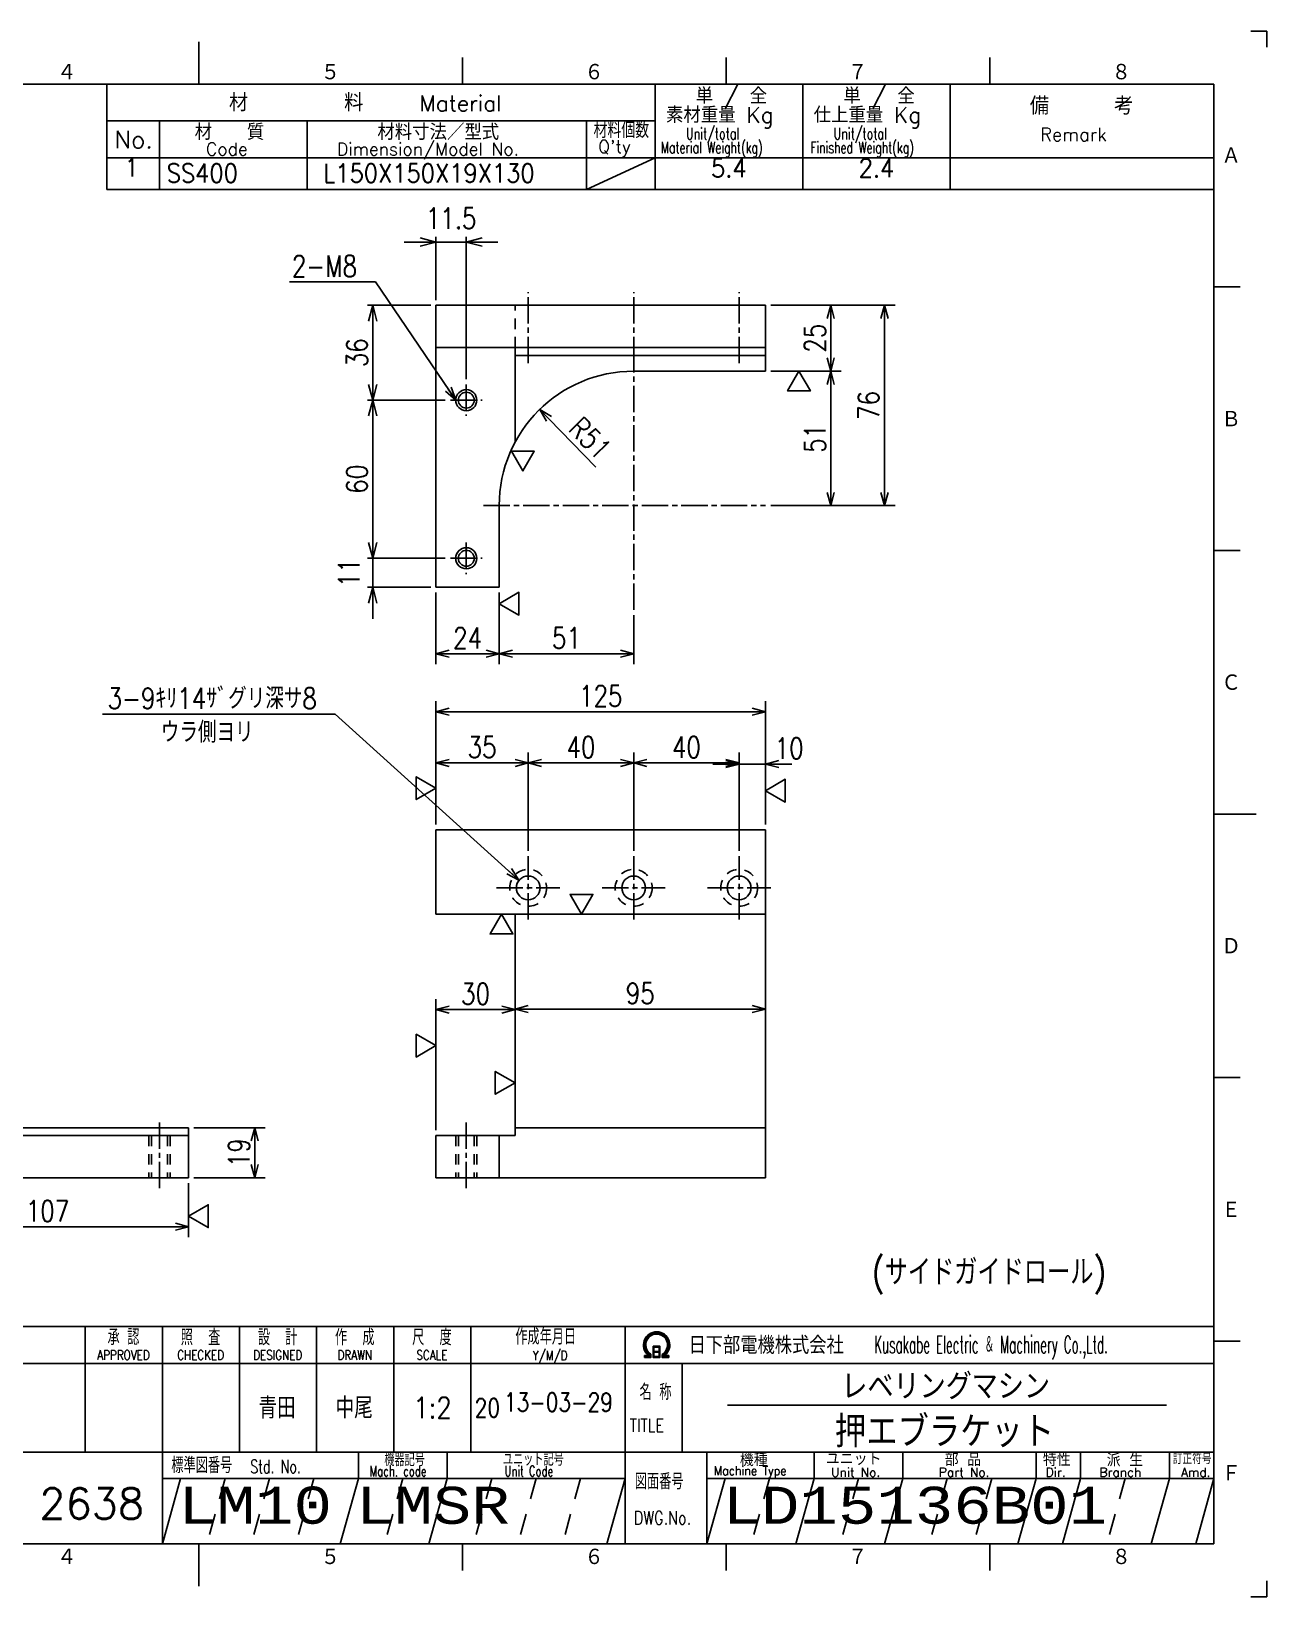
# Model space of a CAD drawing. Extents: x 0 to 840, y 0 to 594.
# Drawn here: x 371 to 840, y 0 to 594 of the extents above; entities that cross this region are included whole.
import ezdxf
from ezdxf.enums import TextEntityAlignment as Align

# ---------------------------------------------------------------- set-up
doc = ezdxf.new("R2010")
doc.units = 0
doc.header["$LTSCALE"] = 2
for name, pattern in [('GEN3A', [3.5, 2, -1.5]), ('GEN7A', [7.5, 5, -0.75, 1, -0.75]), ('HIDDEN2', [3.5, 2, -1.5])]:
    doc.linetypes.add(name, pattern=pattern)
doc.layers.get('0').update_dxf_attribs({"linetype": 'CONTINUOUS'})
doc.layers.get('DEFPOINTS').update_dxf_attribs({"linetype": 'CONTINUOUS'})
for name, color, linetype in [('2', 5, 'CONTINUOUS'), ('4', 3, 'CONTINUOUS'), ('5', 3, 'CONTINUOUS'), ('6', 52, 'CONTINUOUS'), ('7A', 4, 'GEN7A'), ('8', 1, 'CONTINUOUS'), ('9', 3, 'HIDDEN2'), ('RAHM2', 1, 'CONTINUOUS'), ('RAHM3', 52, 'CONTINUOUS')]:
    doc.layers.add(name, color=color, linetype=linetype)
doc.layers.add('AM_5', color=92, linetype='CONTINUOUS', lineweight=25)
doc.styles.add('DIMENSION', font='monotxt.shx', dxfattribs={"bigfont": 'bigfont.shx'})
doc.styles.get("Standard").update_dxf_attribs({"font": 'romans.shx', "width": 0.8, "bigfont": 'extfont.shx'})
doc.dimstyles.new('GEN-ISO', dxfattribs={"dimscale": 2, "dimtxt": 4, "dimasz": 2.5, "dimexe": 2, "dimexo": 1, "dimgap": 1, "dimtad": 3, "dimdec": 3, "dimrnd": 0.001, "dimdsep": 46, "dimtxsty": 'Standard', "dimblk": 'OPEN30', "dimcen": 0, "dimclrt": 52, "dimadec": 0, "dimazin": 0, "dimtp": 0.1, "dimtm": 0.1, "dimtfac": 0.6, "dimtdec": 3, "dimtmove": 2, "dimatfit": 3, "dimldrblk": 'OPEN30', "dimfxl": 1, "dimarcsym": 0})
doc.dimstyles.new('GEN-ISO$0', dxfattribs={"dimscale": 2, "dimtxt": 4, "dimasz": 3, "dimexe": 1, "dimexo": 1, "dimgap": 1, "dimtad": 3, "dimrnd": 0.01, "dimdsep": 46, "dimtxsty": 'Standard', "dimblk": 'OPEN30', "dimcen": 0, "dimclrd": 256, "dimclre": 256, "dimclrt": 7, "dimazin": 2, "dimtp": 0.1, "dimtm": 0.1, "dimtfac": 0.6, "dimtdec": 3, "dimtmove": 2, "dimatfit": 3, "dimldrblk": 'OPEN30', "dimfxl": 1, "dimarcsym": 0})
doc.dimstyles.new('GEN-ISO$4', dxfattribs={"dimscale": 2, "dimtxt": 4, "dimasz": 2.5, "dimexe": 2, "dimexo": 1, "dimgap": 1, "dimtad": 1, "dimdec": 3, "dimrnd": 0.001, "dimdsep": 46, "dimtxsty": 'Standard', "dimblk": 'OPEN30', "dimcen": 0, "dimclrt": 52, "dimadec": 0, "dimazin": 0, "dimtp": 0.1, "dimtm": 0.1, "dimtfac": 0.6, "dimtdec": 3, "dimtmove": 0, "dimatfit": 3, "dimldrblk": 'OPEN30', "dimfxl": 1, "dimarcsym": 0})

# ---------------------------------------------------------------- blocks, each defined once
blk = doc.blocks.new('1A3ﾌﾞﾋﾝ')
at = {"layer": 'RAHM2', "color": 5, "linetype": 'Continuous'}
for p, q in [((417, 297), (420, 297)), ((420, 297), (420, 294)), ((217.5, 295), (217.5, 287)), ((267.5, 292), (267.5, 287)), ((317.5, 292), (317.5, 287)), ((367.5, 292), (367.5, 287)), ((410, 287), (25, 287)), ((410, 10), (410, 287)), ((410, 248.5), (415, 248.5)), ((410, 198.5), (415, 198.5)), ((410, 148.5), (418, 148.5)), ((410, 98.5), (415, 98.5)), ((410, 48.5), (415, 48.5)), ((25, 10), (410, 10)), ((217.5, 2), (217.5, 10)), ((267.5, 5), (267.5, 10)), ((317.5, 5), (317.5, 10)), ((367.5, 5), (367.5, 10)), ((420, 3), (420, 0)), ((420, 0), (417, 0))]:
    blk.add_line(p, q, dxfattribs=at)
at = {"layer": 'RAHM2', "color": 7, "linetype": 'Continuous'}
for p, q in [((200, 267), (200, 287)), ((304, 287), (304, 267)), ((332, 267), (332, 287)), ((360, 287), (360, 267)), ((200, 280), (304, 280)), ((210, 267), (210, 280)), ((238, 280), (238, 267)), ((291, 280), (291, 267)), ((200, 273), (410, 273)), ((200, 267), (410, 267)), ((195.93, 51.26), (195.93, 27.42)), ((210.55, 51.26), (210.55, 10)), ((225.18, 51.26), (225.18, 27.42)), ((239.8, 51.26), (239.8, 27.42)), ((254.43, 51.26), (254.43, 27.42)), ((269.05, 51.26), (269.05, 27.42)), ((298.3, 51.26), (298.3, 10)), ((152.05, 44.26), (410, 44.26)), ((269.05, 44.26), (269.05, 27.42)), ((298.3, 44.26), (298.3, 44.26)), ((309.17, 44.26), (309.17, 27.42)), ((152.05, 27.42), (410, 27.42)), ((247.73, 27.42), (247.73, 22.42)), ((264.59, 27.42), (264.59, 22.42)), ((313.83, 27.42), (313.83, 10)), ((334.15, 27.42), (334.15, 22.42)), ((351, 27.42), (351, 22.42)), ((376.29, 27.42), (376.29, 22.42)), ((384.72, 27.42), (384.72, 22.42)), ((401.57, 22.42), (401.57, 27.42)), ((210.55, 22.42), (298.3, 22.42)), ((313.83, 22.42), (410, 22.42))]:
    blk.add_line(p, q, dxfattribs=at)
at = {"layer": 'RAHM2', "color": 3, "linetype": 'Continuous'}
for p, q in [((317.73, 36.35), (401.03, 36.35)), ((214.02, 22.42), (210.55, 10)), ((247.73, 22.42), (244.26, 10)), ((264.59, 22.42), (261.12, 10)), ((298.3, 22.42), (294.83, 10)), ((334.15, 22.42), (330.68, 10)), ((351, 22.42), (347.54, 10)), ((376.29, 22.42), (372.82, 10)), ((384.72, 22.42), (381.25, 10)), ((410, 22.42), (406.54, 10))]:
    blk.add_line(p, q, dxfattribs=at)
at = {"layer": 'RAHM2', "color": 3, "linetype": 'GEN3A'}
for p, q in [((222.44, 22.42), (218.98, 10)), ((230.87, 22.42), (227.41, 10)), ((239.3, 22.42), (235.84, 10)), ((256.16, 22.42), (252.69, 10)), ((273.01, 22.42), (269.55, 10)), ((281.44, 22.42), (277.98, 10)), ((289.87, 22.42), (286.41, 10)), ((325.72, 22.42), (322.25, 10)), ((342.57, 22.42), (339.11, 10)), ((359.43, 22.42), (355.97, 10)), ((367.86, 22.42), (364.39, 10)), ((393.14, 22.42), (389.68, 10))]:
    blk.add_line(p, q, dxfattribs=at)
at = {"layer": 'RAHM2', "color": 5, "linetype": 'Continuous'}
blk.add_lwpolyline([(410, 51.26), (152.05, 51.26), (152.05, 10)], dxfattribs=at)
at = {"layer": 'RAHM2', "color": 7, "linetype": 'Continuous'}
for points in [[(302.02, 45.4), (303.22, 45.4), (303.22, 46.01)], [(302.02, 45.58), (302.97, 45.58), (302.97, 45.91)], [(302.72, 45.82), (302.72, 45.75), (302.02, 45.75), (302.02, 45.4)], [(303.62, 47.51), (303.62, 45.4), (304.92, 45.4), (304.92, 47.51), (303.62, 47.51)], [(303.77, 47.36), (303.77, 46.53), (304.77, 46.53), (304.77, 47.36), (303.77, 47.36)], [(304.77, 46.38), (304.77, 45.55), (303.77, 45.55), (303.77, 46.38), (304.77, 46.38)], [(305.32, 45.98), (305.32, 45.4), (306.58, 45.4), (306.58, 45.75), (305.85, 45.75), (305.85, 45.8)], [(305.57, 45.87), (305.57, 45.58), (306.58, 45.58)]]:
    blk.add_lwpolyline(points, dxfattribs=at)
at = {"layer": 'RAHM2', "color": 3, "linetype": 'Continuous'}
for points in [[(317.29, 22.42), (313.83, 10)], [(401.57, 22.42), (401.57, 22.42), (398.11, 10)]]:
    blk.add_lwpolyline(points, dxfattribs=at)
at = {"layer": 'RAHM2', "color": 7, "linetype": 'Continuous'}
for radius, start, end in [(2.5, 308.2706, 230.8952), (2.28, 303.9949, 234.4013), (2.06, 299.8294, 238.4756)]:
    blk.add_arc((304.3, 47.76), radius, start, end, dxfattribs=at)
at = {"layer": 'RAHM2', "color": 5, "linetype": 'Continuous'}
for s, p in [('４', (190.6, 287.58)), ('５', (240.6, 287.58)), ('６', (290.6, 287.58)), ('７', (340.6, 287.58)), ('８', (390.6, 287.58)), ('Ａ', (411.44, 271.74)), ('Ｂ', (411.44, 221.74)), ('Ｃ', (411.44, 171.74)), ('Ｄ', (411.44, 121.74)), ('Ｅ', (411.44, 71.74)), ('Ｆ', (411.44, 21.74)), ('４', (190.6, 5.87)), ('５', (240.6, 5.87)), ('６', (290.6, 5.87)), ('７', (340.6, 5.87)), ('８', (390.6, 5.87))]:
    blk.add_text(s, height=3.31, dxfattribs=at).set_placement(p)
at = {"layer": 'RAHM2', "color": 7, "linetype": 'Continuous'}
for s, height, p in [('材\u3000\u3000\u3000\u3000\u3000料', 3.311, (223.18, 281.82)), ('単 / 全', 3, (311.71, 283.26)), ('単 / 全', 3, (339.71, 283.26)), ('Material', 3, (259.34, 281.82)), ('素材重量 Kg', 3, (306.08, 279.63)), ('仕上重量 Kg', 3, (334.08, 279.63)), ('備     考', 3.311, (375.08, 281.21)), ('材\u3000\u3000質', 3, (216.68, 276.39)), ('材料寸法／型式', 3, (251.33, 276.39)), ('No.', 3.311, (201.5, 274.82)), ('Dimension/Model No.', 2.4, (243.65, 273.45)), ("Q'ty", 2.4, (293.19, 273.93)), ('Remark', 2.5, (377.03, 276.16)), ('Code', 2.4, (218.82, 273.45)), ('機種', 2.4, (320.08, 24.76)), ('ユニット', 2.4, (336.39, 24.96)), ('部 品', 2.4, (358.93, 24.79)), ('特性', 2.4, (377.55, 24.78)), ('派 生', 2.4, (389.65, 24.72)), ('Unit No.', 1.7, (337.39, 22.76)), ('Part No.', 1.7, (357.81, 22.76)), ('Dir.', 1.7, (378.09, 22.76)), ('Branch', 1.7, (388.28, 22.76)), ('Amd.', 1.7, (403.74, 22.76))]:
    blk.add_text(s, height=height, dxfattribs=at).set_placement(p)
for s, height, width, p in [('材料個数', 3, 0.8, (292.32, 276.75)), ('Material Weight(kg)', 2.2, 0.68, (305.1, 273.86)), ('Unit/total', 2.2, 0.7, (309.86, 276.49)), ('Finished Weight(kg)', 2.2, 0.68, (333.46, 273.86)), ('Unit/total', 2.2, 0.7, (337.86, 276.49)), ('作成年月日', 3, 0.7, (277.49, 47.82)), ('Kusakabe Electric ＆ Machinery Co.,Ltd.', 3.3108, 0.5, (345.56, 46.19)), ('Y/M/D', 1.8, 0.8, (280.79, 44.87)), ('名 称', 3, 0.7, (301.06, 37.33)), ('20', 3.5, 0.8, (269.81, 34.08)), ('TITLE', 2.5, 0.8, (299.18, 31.25)), ('標準図番号', 3, 0.7, (212.26, 23.44)), ('機器記号', 2.5, 0.7, (252.65, 24.77)), ('ユニット記号', 2.5, 0.7, (275.14, 24.85)), ('訂正符号', 2, 0.8, (402.2, 25.16)), ('Std. No.', 2.5, 0.7, (227.23, 23.44)), ('Mach. code', 2, 0.7, (249.86, 22.83)), ('Unit Code', 2, 0.7, (275.45, 22.83)), ('Machine Type', 1.7, 0.9, (315.15, 23.05)), ('図面番号', 3, 0.7, (300.15, 20.37))]:
    blk.add_text(s, height=height, dxfattribs=dict(at, width=width)).set_placement(p)
for s, height, width, p in [('承 認', 3, 0.7, (203.18, 49.35)), ('照  査', 3, 0.7, (217.8, 49.35)), ('設  計', 3, 0.7, (232.43, 49.35)), ('作  成', 3, 0.7, (247.05, 49.35)), ('尺  度', 3, 0.7, (261.67, 49.35)), ('APPROVED', 1.8, 0.8, (203.18, 45.85)), ('CHECKED', 1.8, 0.8, (217.8, 45.85)), ('DESIGNED', 1.8, 0.8, (232.43, 45.85)), ('DRAWN', 1.8, 0.8, (247.05, 45.85)), ('SCALE', 1.8, 0.8, (261.67, 45.85)), ('DWG.No.', 2.5, 0.8, (305.41, 14.96))]:
    blk.add_text(s, height=height, dxfattribs=dict(at, width=width)).set_placement(p, align=Align.MIDDLE)
at = {"layer": 'RAHM2', "color": 7, "linetype": 'Continuous', "width": 0.844147}
blk.add_text('日下部電機株式会社', height=3.311, dxfattribs=at).set_placement((310.35, 46.06), (339.79, 46.06), align=Align.FIT)
at = {"layer": 'RAHM2', "color": 5, "linetype": 'Continuous', "width": 0.7}
for tag, p in [('HEADER3', (35, 274.01)), ('HEADER4', (54.75, 274)), ('HEADER15', (74.49, 274)), ('HEADER16', (94.43, 274))]:
    blk.add_attdef(tag, text='', height=6, dxfattribs=at).set_placement(p, align=Align.MIDDLE)
at = {"layer": 'RAHM2', "color": 7, "linetype": 'Continuous'}
blk.add_attdef('HEADER5', text='', height=2.5, dxfattribs=at).set_placement((63.69, 267.1), align=Align.BOTTOM_RIGHT)
for tag, height, width, p in [('HEADER1', 5, 0.9, (359.12, 40.15)), ('GEN-TITLE-SCA', 4, 0.85, (261.79, 35.85)), ('HEADER2', 6, 0.9, (358.89, 31.68)), ('HEADER11', 3.2, 0.63, (46.91, 19.38)), ('HEADER9', 3.33, 0.8, (71.4, 19.2)), ('HEADER10', 3.5, 0.8, (92.57, 19.22)), ('HEADER14', 3.31, 0.8, (126.54, 12.82))]:
    blk.add_attdef(tag, text='', height=height, dxfattribs=dict(at, width=width)).set_placement(p, align=Align.MIDDLE)
at = {"layer": 'RAHM2', "color": 7, "linetype": 'Continuous', "width": 0.8}
blk.add_attdef('GEN-TITLE-DAT', text='', height=3.5, dxfattribs=at).set_placement((275.35, 34.1), align=Align.BOTTOM_LEFT)
at = {"layer": 'RAHM2', "color": 7, "linetype": 'Continuous'}
blk.add_attdef('HEADER7', text='', height=5, dxfattribs=at).set_placement((174.38, 35.8), align=Align.MIDDLE)
at = {"layer": 'RAHM2', "color": 5, "linetype": 'Continuous', "style": 'DIMENSION', "width": 1.2}
for tag, p in [('HEADER13', (213.56, 11.75)), ('HEADER12', (247.26, 11.72)), ('GEN-TITLE-DWG', (316.79, 11.74))]:
    blk.add_attdef(tag, text='', height=7.02, dxfattribs=at).set_placement(p, align=Align.BOTTOM_LEFT)
blk.add_attdef('HEADER8', text='', height=7.02, dxfattribs=at).set_placement((406.69, 11.71), align=Align.BOTTOM_RIGHT)
at = {"layer": 'RAHM2', "color": 5, "linetype": 'Continuous'}
blk.add_attdef('HEADER6', text='', height=5.8, dxfattribs=at).set_placement((207.09, 13.03), align=Align.BOTTOM_RIGHT)
blk = doc.blocks.new('STDBUHIN')
at = {"color": 7}
for p, q in [((0, 0), (0, -6)), ((10, 0), (10, -6)), ((38, 0), (38, -6)), ((91, 0), (91, -6)), ((104, 0), (104, -6)), ((132, 0), (132, -6)), ((160, 0), (160, -6)), ((0, -6), (210, -6))]:
    blk.add_line(p, q, dxfattribs=at)
at = {"layer": 'RAHM3', "color": 7, "width": 0.9}
for tag, p in [('1GENST', (4.710911, -4.609434)), ('4GENST', (96.434633, -4.658422)), ('5GENST', (118, -4.729)), ('6GENST', (146, -4.729))]:
    blk.add_attdef(tag, text='', height=3.5, dxfattribs=at).set_placement(p, align=Align.BOTTOM_CENTER)
at = {"layer": 'RAHM3', "color": 7}
for tag, p, width in [('2GENST', (11.373533, -4.658422), 0.8), ('3GENST', (41.070972, -4.658422), 0.8), ('7GENST', (162.759538, -4.671383), 0.9)]:
    blk.add_attdef(tag, p, '', height=3.5, dxfattribs=dict(at, width=width))
blk = doc.blocks.new('_Open30')
at = {"color": 0, "linetype": 'ByBlock', "lineweight": -2}
for p, q in [((-1, 0.268), (0, 0)), ((0, 0), (-1, -0.268)), ((0, 0), (-1, 0))]:
    blk.add_line(p, q, dxfattribs=at)
blk = doc.blocks.new('*D21')
at = {"layer": '5', "color": 0, "lineweight": -2, "transparency": 16777216}
for p, q in [((324.03, 156.97), (324.03, 136.38)), ((431.03, 156.97), (431.03, 136.38)), ((426.03, 140.38), (329.03, 140.38))]:
    blk.add_line(p, q, dxfattribs=at)
at = {"layer": 'DEFPOINTS', "color": 0, "transparency": 16777216}
for p in [(324.03, 158.97), (431.03, 158.97), (324.03, 140.38)]:
    blk.add_point(p, dxfattribs=at)
at = {"layer": '5', "color": 0, "lineweight": -2, "transparency": 16777216, "xscale": 5, "yscale": 5, "zscale": 5, "rotation": 180}
blk.add_blockref('_Open30', (324.03, 140.38), dxfattribs=at)
at = {"layer": '5', "color": 0, "lineweight": -2, "transparency": 16777216, "xscale": 5, "yscale": 5, "zscale": 5}
blk.add_blockref('_Open30', (431.03, 140.38), dxfattribs=at)
at = {"layer": '5', "color": 52, "transparency": 16777216, "insert": (377.53, 146.38), "char_height": 8, "attachment_point": 5}
blk.add_mtext('107', dxfattribs=at)
blk = doc.blocks.new('*D8')
at = {"layer": '5', "color": 0, "lineweight": -2, "transparency": 16777216}
for p, q in [((634.89, 315.97), (629.89, 315.97)), ((639.89, 282.97), (639.89, 319.97)), ((649.89, 315.97), (639.89, 315.97)), ((649.89, 292.97), (649.89, 319.97)), ((654.89, 315.97), (659.89, 315.97))]:
    blk.add_line(p, q, dxfattribs=at)
at = {"layer": 'DEFPOINTS', "color": 0, "transparency": 16777216}
for p in [(639.89, 315.97), (649.89, 290.97), (639.89, 280.97)]:
    blk.add_point(p, dxfattribs=at)
at = {"layer": '5', "color": 0, "lineweight": -2, "transparency": 16777216, "xscale": 5, "yscale": 5, "zscale": 5}
blk.add_blockref('_Open30', (639.89, 315.97), dxfattribs=at)
at = {"layer": '5', "color": 0, "lineweight": -2, "transparency": 16777216, "xscale": 5, "yscale": 5, "zscale": 5, "rotation": 180}
blk.add_blockref('_Open30', (649.89, 315.97), dxfattribs=at)
at = {"layer": '5', "color": 52, "transparency": 16777216, "insert": (658.86, 321.92), "char_height": 8, "attachment_point": 5}
blk.add_mtext('10', dxfattribs=at)
blk = doc.blocks.new('*D9')
at = {"layer": '5', "color": 0, "lineweight": -2, "transparency": 16777216}
for p, q in [((524.89, 292.97), (524.89, 339.82)), ((649.89, 292.97), (649.89, 339.82)), ((644.89, 335.82), (529.89, 335.82))]:
    blk.add_line(p, q, dxfattribs=at)
at = {"layer": 'DEFPOINTS', "color": 0, "transparency": 16777216}
for p in [(524.89, 335.82), (524.89, 290.97), (649.89, 290.97)]:
    blk.add_point(p, dxfattribs=at)
at = {"layer": '5', "color": 0, "lineweight": -2, "transparency": 16777216, "xscale": 5, "yscale": 5, "zscale": 5, "rotation": 180}
blk.add_blockref('_Open30', (524.89, 335.82), dxfattribs=at)
at = {"layer": '5', "color": 0, "lineweight": -2, "transparency": 16777216, "xscale": 5, "yscale": 5, "zscale": 5}
blk.add_blockref('_Open30', (649.89, 335.82), dxfattribs=at)
at = {"layer": '5', "color": 52, "transparency": 16777216, "insert": (587.39, 341.82), "char_height": 8, "attachment_point": 5}
blk.add_mtext('125', dxfattribs=at)
blk = doc.blocks.new('*D7')
at = {"layer": '5', "color": 0, "lineweight": -2, "transparency": 16777216}
for p, q in [((524.89, 292.97), (524.89, 320.36)), ((554.89, 316.36), (529.89, 316.36)), ((559.89, 282.97), (559.89, 320.36))]:
    blk.add_line(p, q, dxfattribs=at)
at = {"layer": 'DEFPOINTS', "color": 0, "transparency": 16777216}
for p in [(524.89, 316.36), (524.89, 290.97), (559.89, 280.97)]:
    blk.add_point(p, dxfattribs=at)
at = {"layer": '5', "color": 0, "lineweight": -2, "transparency": 16777216, "xscale": 5, "yscale": 5, "zscale": 5, "rotation": 180}
blk.add_blockref('_Open30', (524.89, 316.36), dxfattribs=at)
at = {"layer": '5', "color": 0, "lineweight": -2, "transparency": 16777216, "xscale": 5, "yscale": 5, "zscale": 5}
blk.add_blockref('_Open30', (559.89, 316.36), dxfattribs=at)
at = {"layer": '5', "color": 52, "transparency": 16777216, "insert": (542.39, 322.36), "char_height": 8, "attachment_point": 5}
blk.add_mtext('35', dxfattribs=at)
blk = doc.blocks.new('*D6')
at = {"layer": '5', "color": 0, "lineweight": -2, "transparency": 16777216}
for p, q in [((559.89, 282.97), (559.89, 320.36)), ((594.89, 316.36), (564.89, 316.36)), ((599.89, 282.97), (599.89, 320.36))]:
    blk.add_line(p, q, dxfattribs=at)
at = {"layer": 'DEFPOINTS', "color": 0, "transparency": 16777216}
for p in [(559.89, 316.36), (559.89, 280.97), (599.89, 280.97)]:
    blk.add_point(p, dxfattribs=at)
at = {"layer": '5', "color": 0, "lineweight": -2, "transparency": 16777216, "xscale": 5, "yscale": 5, "zscale": 5, "rotation": 180}
blk.add_blockref('_Open30', (559.89, 316.36), dxfattribs=at)
at = {"layer": '5', "color": 0, "lineweight": -2, "transparency": 16777216, "xscale": 5, "yscale": 5, "zscale": 5}
blk.add_blockref('_Open30', (599.89, 316.36), dxfattribs=at)
at = {"layer": '5', "color": 52, "transparency": 16777216, "insert": (579.89, 322.36), "char_height": 8, "attachment_point": 5}
blk.add_mtext('40', dxfattribs=at)
blk = doc.blocks.new('*D5')
at = {"layer": '5', "color": 0, "lineweight": -2, "transparency": 16777216}
for p, q in [((599.89, 282.97), (599.89, 320.36)), ((634.89, 316.36), (604.89, 316.36)), ((639.89, 282.97), (639.89, 320.36))]:
    blk.add_line(p, q, dxfattribs=at)
at = {"layer": 'DEFPOINTS', "color": 0, "transparency": 16777216}
for p in [(599.89, 316.36), (599.89, 280.97), (639.89, 280.97)]:
    blk.add_point(p, dxfattribs=at)
at = {"layer": '5', "color": 0, "lineweight": -2, "transparency": 16777216, "xscale": 5, "yscale": 5, "zscale": 5, "rotation": 180}
blk.add_blockref('_Open30', (599.89, 316.36), dxfattribs=at)
at = {"layer": '5', "color": 0, "lineweight": -2, "transparency": 16777216, "xscale": 5, "yscale": 5, "zscale": 5}
blk.add_blockref('_Open30', (639.89, 316.36), dxfattribs=at)
at = {"layer": '5', "color": 52, "transparency": 16777216, "insert": (619.89, 322.36), "char_height": 8, "attachment_point": 5}
blk.add_mtext('40', dxfattribs=at)
blk = doc.blocks.new('*D20')
at = {"layer": '5', "color": 0, "lineweight": -2, "transparency": 16777216}
for p, q in [((524.89, 176.97), (524.89, 226.77)), ((549.89, 222.77), (529.89, 222.77)), ((554.89, 220.97), (554.89, 218.77))]:
    blk.add_line(p, q, dxfattribs=at)
at = {"layer": 'DEFPOINTS', "color": 0, "transparency": 16777216}
for p in [(524.89, 222.77), (554.89, 222.97), (524.89, 174.97)]:
    blk.add_point(p, dxfattribs=at)
at = {"layer": '5', "color": 0, "lineweight": -2, "transparency": 16777216, "xscale": 5, "yscale": 5, "zscale": 5, "rotation": 180}
blk.add_blockref('_Open30', (524.89, 222.77), dxfattribs=at)
at = {"layer": '5', "color": 0, "lineweight": -2, "transparency": 16777216, "xscale": 5, "yscale": 5, "zscale": 5}
blk.add_blockref('_Open30', (554.89, 222.77), dxfattribs=at)
at = {"layer": '5', "color": 52, "transparency": 16777216, "insert": (539.89, 228.77), "char_height": 8, "attachment_point": 5}
blk.add_mtext('30', dxfattribs=at)
blk = doc.blocks.new('*D19')
at = {"layer": '5', "color": 0, "lineweight": -2, "transparency": 16777216}
for p, q in [((554.89, 224.97), (554.89, 226.97)), ((644.89, 222.97), (559.89, 222.97)), ((649.89, 220.97), (649.89, 218.97))]:
    blk.add_line(p, q, dxfattribs=at)
at = {"layer": 'DEFPOINTS', "color": 0, "transparency": 16777216}
for p in [(554.89, 222.97), (554.89, 222.97), (649.89, 222.97)]:
    blk.add_point(p, dxfattribs=at)
at = {"layer": '5', "color": 0, "lineweight": -2, "transparency": 16777216, "xscale": 5, "yscale": 5, "zscale": 5, "rotation": 180}
blk.add_blockref('_Open30', (554.89, 222.97), dxfattribs=at)
at = {"layer": '5', "color": 0, "lineweight": -2, "transparency": 16777216, "xscale": 5, "yscale": 5, "zscale": 5}
blk.add_blockref('_Open30', (649.89, 222.97), dxfattribs=at)
at = {"layer": '5', "color": 52, "transparency": 16777216, "insert": (602.39, 228.97), "char_height": 8, "attachment_point": 5}
blk.add_mtext('95', dxfattribs=at)
blk = doc.blocks.new('*D27')
at = {"layer": '5', "color": 0, "lineweight": -2, "transparency": 16777216}
for p, q in [((433.03, 177.97), (460.15, 177.97)), ((456.15, 163.97), (456.15, 172.97)), ((433.03, 158.97), (460.15, 158.97))]:
    blk.add_line(p, q, dxfattribs=at)
at = {"layer": 'DEFPOINTS', "color": 0, "transparency": 16777216}
for p in [(431.03, 177.97), (456.15, 177.97), (431.03, 158.97)]:
    blk.add_point(p, dxfattribs=at)
at = {"layer": '5', "color": 0, "lineweight": -2, "transparency": 16777216, "xscale": 5, "yscale": 5, "zscale": 5}
for p, rotation in [((456.15, 177.97), 90), ((456.15, 158.97), 270)]:
    blk.add_blockref('_Open30', p, dxfattribs=dict(at, rotation=rotation))
at = {"layer": '5', "color": 52, "transparency": 16777216, "insert": (450.15, 168.47), "char_height": 8, "attachment_point": 5, "rotation": 90}
blk.add_mtext('19', dxfattribs=at)
blk = doc.blocks.new('*D25')
at = {"layer": '5', "color": 0, "lineweight": -2, "transparency": 16777216}
for p, q in [((651.89, 465.04), (678.64, 465.04)), ((674.64, 419.04), (674.64, 460.04)), ((653.89, 414.04), (678.64, 414.04))]:
    blk.add_line(p, q, dxfattribs=at)
at = {"layer": 'DEFPOINTS', "color": 0, "transparency": 16777216}
for p in [(649.89, 465.04), (674.64, 465.04), (651.89, 414.04)]:
    blk.add_point(p, dxfattribs=at)
at = {"layer": '5', "color": 0, "lineweight": -2, "transparency": 16777216, "xscale": 5, "yscale": 5, "zscale": 5}
for p, rotation in [((674.64, 465.04), 90), ((674.64, 414.04), 270)]:
    blk.add_blockref('_Open30', p, dxfattribs=dict(at, rotation=rotation))
at = {"layer": '5', "color": 52, "transparency": 16777216, "insert": (668.64, 439.54), "char_height": 8, "attachment_point": 5, "rotation": 90}
blk.add_mtext('51', dxfattribs=at)
blk = doc.blocks.new('*D24')
at = {"layer": '5', "color": 0, "lineweight": -2, "transparency": 16777216}
for p, q in [((651.89, 490.04), (678.64, 490.04)), ((674.64, 470.04), (674.64, 485.04)), ((651.89, 465.04), (678.64, 465.04))]:
    blk.add_line(p, q, dxfattribs=at)
at = {"layer": 'DEFPOINTS', "color": 0, "transparency": 16777216}
for p in [(649.89, 490.04), (674.64, 490.04), (649.89, 465.04)]:
    blk.add_point(p, dxfattribs=at)
at = {"layer": '5', "color": 0, "lineweight": -2, "transparency": 16777216, "xscale": 5, "yscale": 5, "zscale": 5}
for p, rotation in [((674.64, 490.04), 90), ((674.64, 465.04), 270)]:
    blk.add_blockref('_Open30', p, dxfattribs=dict(at, rotation=rotation))
at = {"layer": '5', "color": 52, "transparency": 16777216, "insert": (668.64, 477.54), "char_height": 8, "attachment_point": 5, "rotation": 90}
blk.add_mtext('25', dxfattribs=at)
blk = doc.blocks.new('*D23')
at = {"layer": '5', "color": 0, "lineweight": -2, "transparency": 16777216}
for p, q in [((651.89, 490.04), (699.04, 490.04)), ((695.04, 419.04), (695.04, 485.04)), ((651.89, 414.04), (699.04, 414.04))]:
    blk.add_line(p, q, dxfattribs=at)
at = {"layer": 'DEFPOINTS', "color": 0, "transparency": 16777216}
for p in [(649.89, 490.04), (695.04, 490.04), (649.89, 414.04)]:
    blk.add_point(p, dxfattribs=at)
at = {"layer": '5', "color": 0, "lineweight": -2, "transparency": 16777216, "xscale": 5, "yscale": 5, "zscale": 5}
for p, rotation in [((695.04, 490.04), 90), ((695.04, 414.04), 270)]:
    blk.add_blockref('_Open30', p, dxfattribs=dict(at, rotation=rotation))
at = {"layer": '5', "color": 52, "transparency": 16777216, "insert": (689.04, 452.04), "char_height": 8, "attachment_point": 5, "rotation": 90}
blk.add_mtext('76', dxfattribs=at)
blk = doc.blocks.new('*D22')
at = {"layer": '5', "color": 0, "lineweight": -2, "transparency": 16777216}
for p, q in [((524.89, 381.04), (524.89, 353.8)), ((548.89, 381.04), (548.89, 353.8)), ((543.89, 357.8), (529.89, 357.8))]:
    blk.add_line(p, q, dxfattribs=at)
at = {"layer": 'DEFPOINTS', "color": 0, "transparency": 16777216}
for p in [(524.89, 383.04), (548.89, 383.04), (524.89, 357.8)]:
    blk.add_point(p, dxfattribs=at)
at = {"layer": '5', "color": 0, "lineweight": -2, "transparency": 16777216, "xscale": 5, "yscale": 5, "zscale": 5, "rotation": 180}
blk.add_blockref('_Open30', (524.89, 357.8), dxfattribs=at)
at = {"layer": '5', "color": 0, "lineweight": -2, "transparency": 16777216, "xscale": 5, "yscale": 5, "zscale": 5}
blk.add_blockref('_Open30', (548.89, 357.8), dxfattribs=at)
at = {"layer": '5', "color": 52, "transparency": 16777216, "insert": (536.89, 363.8), "char_height": 8, "attachment_point": 5}
blk.add_mtext('24', dxfattribs=at)
blk = doc.blocks.new('*D26')
at = {"layer": '5', "color": 0, "lineweight": -2, "transparency": 16777216}
for p, q in [((548.89, 381.04), (548.89, 353.8)), ((599.89, 372.5), (599.89, 353.8)), ((594.89, 357.8), (553.89, 357.8))]:
    blk.add_line(p, q, dxfattribs=at)
at = {"layer": 'DEFPOINTS', "color": 0, "transparency": 16777216}
for p in [(548.89, 383.04), (599.89, 374.5), (548.89, 357.8)]:
    blk.add_point(p, dxfattribs=at)
at = {"layer": '5', "color": 0, "lineweight": -2, "transparency": 16777216, "xscale": 5, "yscale": 5, "zscale": 5, "rotation": 180}
blk.add_blockref('_Open30', (548.89, 357.8), dxfattribs=at)
at = {"layer": '5', "color": 0, "lineweight": -2, "transparency": 16777216, "xscale": 5, "yscale": 5, "zscale": 5}
blk.add_blockref('_Open30', (599.89, 357.8), dxfattribs=at)
at = {"layer": '5', "color": 52, "transparency": 16777216, "insert": (574.39, 363.8), "char_height": 8, "attachment_point": 5}
blk.add_mtext('51', dxfattribs=at)
blk = doc.blocks.new('*D4')
at = {"layer": '5', "color": 0, "lineweight": -2, "transparency": 16777216}
blk.add_line((585.59, 428.67), (567.74, 446.94), dxfattribs=at)
at = {"layer": 'DEFPOINTS', "color": 0, "transparency": 16777216}
for p in [(564.25, 450.52), (599.89, 414.04)]:
    blk.add_point(p, dxfattribs=at)
at = {"layer": '5', "color": 0, "lineweight": -2, "transparency": 16777216, "xscale": 5, "yscale": 5, "zscale": 5, "rotation": 134.3324703251974}
blk.add_blockref('_Open30', (564.25, 450.52), dxfattribs=at)
at = {"layer": '5', "color": 52, "transparency": 16777216, "insert": (583.37, 439.53), "char_height": 8, "attachment_point": 5, "rotation": 314.33247}
blk.add_mtext('R51', dxfattribs=at)
blk = doc.blocks.new('*D38')
at = {"layer": 'AM_5', "lineweight": -2, "transparency": 16777216}
for p, q in [((528.39, 454.04), (498.89, 454.04)), ((500.89, 400.04), (500.89, 448.04)), ((528.39, 394.04), (498.89, 394.04))]:
    blk.add_line(p, q, dxfattribs=at)
at = {"layer": 'DEFPOINTS', "color": 0, "transparency": 16777216}
for p in [(500.89, 454.04), (530.39, 454.04), (530.39, 394.04)]:
    blk.add_point(p, dxfattribs=at)
at = {"layer": 'AM_5', "lineweight": -2, "transparency": 16777216, "xscale": 6, "yscale": 6, "zscale": 6}
for p, rotation in [((500.89, 454.04), 90), ((500.89, 394.04), 270)]:
    blk.add_blockref('_Open30', p, dxfattribs=dict(at, rotation=rotation))
at = {"layer": 'AM_5', "color": 7, "transparency": 16777216, "insert": (494.89, 424.04), "char_height": 8, "attachment_point": 5, "rotation": 90}
blk.add_mtext('60', dxfattribs=at)
blk = doc.blocks.new('*D39')
at = {"layer": 'AM_5', "lineweight": -2, "transparency": 16777216}
for p, q in [((518.89, 514.04), (512.89, 514.04)), ((524.89, 492.04), (524.89, 516.04)), ((524.89, 514.04), (536.39, 514.04)), ((536.39, 462.04), (536.39, 516.04)), ((542.39, 514.04), (548.39, 514.04))]:
    blk.add_line(p, q, dxfattribs=at)
at = {"layer": 'DEFPOINTS', "color": 0, "transparency": 16777216}
for p in [(536.39, 514.04), (524.89, 490.04), (536.39, 460.04)]:
    blk.add_point(p, dxfattribs=at)
at = {"layer": 'AM_5', "lineweight": -2, "transparency": 16777216, "xscale": 6, "yscale": 6, "zscale": 6}
blk.add_blockref('_Open30', (524.89, 514.04), dxfattribs=at)
at = {"layer": 'AM_5', "lineweight": -2, "transparency": 16777216, "xscale": 6, "yscale": 6, "zscale": 6, "rotation": 180}
blk.add_blockref('_Open30', (536.39, 514.04), dxfattribs=at)
at = {"layer": 'AM_5', "color": 7, "transparency": 16777216, "insert": (530.64, 523.04), "char_height": 8, "attachment_point": 5}
blk.add_mtext('11.5', dxfattribs=at)
blk = doc.blocks.new('*D41')
at = {"layer": 'AM_5', "lineweight": -2, "transparency": 16777216}
for p, q in [((522.89, 490.04), (498.89, 490.04)), ((500.89, 484.04), (500.89, 460.04)), ((528.39, 454.04), (498.89, 454.04))]:
    blk.add_line(p, q, dxfattribs=at)
at = {"layer": 'DEFPOINTS', "color": 0, "transparency": 16777216}
for p in [(524.89, 490.04), (500.89, 454.04), (530.39, 454.04)]:
    blk.add_point(p, dxfattribs=at)
at = {"layer": 'AM_5', "lineweight": -2, "transparency": 16777216, "xscale": 6, "yscale": 6, "zscale": 6}
for p, rotation in [((500.89, 490.04), 90), ((500.89, 454.04), 270)]:
    blk.add_blockref('_Open30', p, dxfattribs=dict(at, rotation=rotation))
at = {"layer": 'AM_5', "color": 7, "transparency": 16777216, "insert": (494.89, 472.04), "char_height": 8, "attachment_point": 5, "rotation": 90}
blk.add_mtext('36', dxfattribs=at)
blk = doc.blocks.new('*D42')
at = {"layer": 'AM_5', "lineweight": -2, "transparency": 16777216}
for p, q in [((500.89, 400.04), (500.89, 406.04)), ((528.39, 394.04), (498.89, 394.04)), ((500.89, 394.04), (500.89, 383.04)), ((522.89, 383.04), (498.89, 383.04)), ((500.89, 377.04), (500.89, 371.04))]:
    blk.add_line(p, q, dxfattribs=at)
at = {"layer": 'DEFPOINTS', "color": 0, "transparency": 16777216}
for p in [(530.39, 394.04), (500.89, 383.04), (524.89, 383.04)]:
    blk.add_point(p, dxfattribs=at)
at = {"layer": 'AM_5', "lineweight": -2, "transparency": 16777216, "xscale": 6, "yscale": 6, "zscale": 6}
for p, rotation in [((500.89, 394.04), 270), ((500.89, 383.04), 90)]:
    blk.add_blockref('_Open30', p, dxfattribs=dict(at, rotation=rotation))
at = {"layer": 'AM_5', "color": 7, "transparency": 16777216, "insert": (491.89, 388.54), "char_height": 8, "attachment_point": 5, "rotation": 90}
blk.add_mtext('11', dxfattribs=at)

msp = doc.modelspace()

# ---------------------------------------------------------------- linework, layer by layer
msp.add_line((608.0001, 546), (582.0001, 534))
at = {"layer": '2'}
for p, q in [((524.8852, 383.0372), (524.8852, 490.0372)), ((524.8852, 490.0372), (649.8852, 490.0372)), ((649.8852, 490.0372), (649.8852, 465.0372)), ((524.8852, 474.0372), (649.8852, 474.0372)), ((554.8852, 438.0372), (554.8852, 474.0372)), ((554.8852, 471.0372), (649.8852, 471.0372)), ((599.8852, 465.0372), (649.8852, 465.0372)), ((548.8852, 414.0372), (548.8852, 383.0372)), ((524.8852, 383.0372), (548.8852, 383.0372)), ((524.8852, 290.9729), (649.8852, 290.9729)), ((524.8852, 258.9729), (524.8852, 290.9729)), ((649.8852, 290.9729), (649.8852, 158.9729)), ((649.8852, 258.9729), (524.8852, 258.9729)), ((554.8852, 174.9729), (554.8852, 258.9729)), ((324.034, 174.9729), (431.034, 174.9729)), ((431.034, 177.9729), (357.034, 177.9729)), ((431.034, 177.9729), (431.034, 158.9729)), ((554.8852, 174.9729), (524.8852, 174.9729)), ((524.8852, 158.9729), (524.8852, 174.9729)), ((548.8852, 158.9729), (548.8852, 174.9729)), ((649.8852, 177.9729), (554.8852, 177.9729)), ((324.034, 158.9729), (431.034, 158.9729)), ((649.8852, 158.9729), (524.8852, 158.9729))]:
    msp.add_line(p, q, dxfattribs=at)
for centre, radius in [((536.3852, 454.0372), 3), ((536.3852, 394.0372), 3), ((559.8852, 268.9729), 4.5), ((599.8852, 268.9729), 4.5), ((639.8852, 268.9729), 4.5)]:
    msp.add_circle(centre, radius, dxfattribs=at)
msp.add_arc((599.8852, 414.0372), 51, 90, 180, dxfattribs=at)
at = {"layer": '4'}
for centre in [(536.3852, 454.0372), (536.3852, 394.0372)]:
    msp.add_circle(centre, 4, dxfattribs=at)
at = {"layer": '7A'}
for p, q in [((559.8852, 468.0952), (559.8852, 494.9697)), ((599.8852, 468.0952), (599.8852, 494.9697)), ((639.8852, 468.0952), (639.8852, 494.9697)), ((599.8852, 374.4978), (599.8852, 471.0372)), ((536.3852, 460.0372), (536.3852, 448.0372)), ((530.3852, 454.0372), (542.3852, 454.0372)), ((542.9607, 414.0372), (649.8852, 414.0372)), ((536.3852, 400.0372), (536.3852, 388.0372)), ((530.3852, 394.0372), (542.3852, 394.0372)), ((559.8852, 256.9729), (559.8852, 280.9729)), ((599.8852, 256.9729), (599.8852, 280.9729)), ((639.8852, 256.9729), (639.8852, 280.9729)), ((547.8852, 268.9729), (571.8852, 268.9729)), ((587.8852, 268.9729), (611.8852, 268.9729)), ((627.8852, 268.9729), (651.8852, 268.9729)), ((420.034, 179.9729), (420.034, 153.9729)), ((536.3852, 179.9729), (536.3852, 153.9729))]:
    msp.add_line(p, q, dxfattribs=at)
at = {"layer": '8'}
for points in [[(662.5876, 465.0372), (658.2576, 457.5372), (666.9176, 457.5372), (662.5876, 465.0372)], [(553.5112, 434.666), (557.8414, 427.1661), (562.1714, 434.6659), (553.5112, 434.666)], [(548.8852, 376.7999), (556.3852, 372.4699), (556.3852, 381.1299), (548.8852, 376.7999)], [(524.8852, 306.8135), (517.3852, 302.4835), (517.3852, 311.1435), (524.8852, 306.8135)], [(649.8852, 305.831), (657.3852, 301.501), (657.3852, 310.161), (649.8852, 305.831)], [(580.1205, 258.9729), (575.7905, 266.4729), (584.4505, 266.4729), (580.1205, 258.9729)], [(549.7288, 258.9729), (545.3988, 251.4729), (554.0588, 251.4729), (549.7288, 258.9729)], [(524.8852, 209.0991), (517.3852, 204.7691), (517.3852, 213.4291), (524.8852, 209.0991)], [(554.8852, 194.9689), (547.3852, 190.6389), (547.3852, 199.2989), (554.8852, 194.9689)], [(431.034, 144.4035), (438.534, 140.0735), (438.534, 148.7335), (431.034, 144.4035)]]:
    msp.add_lwpolyline(points, close=True, dxfattribs=at)
at = {"layer": '9'}
for p, q in [((554.8852, 474.0372), (554.8852, 490.0372)), ((416.034, 174.9729), (416.034, 158.9729)), ((417.034, 174.9729), (417.034, 158.9729)), ((423.034, 174.9729), (423.034, 158.9729)), ((424.034, 174.9729), (424.034, 158.9729)), ((532.3852, 174.9729), (532.3852, 158.9729)), ((533.3852, 174.9729), (533.3852, 158.9729)), ((539.3852, 174.9729), (539.3852, 158.9729)), ((540.3852, 174.9729), (540.3852, 158.9729))]:
    msp.add_line(p, q, dxfattribs=at)
for centre in [(559.8852, 268.9729), (599.8852, 268.9729), (639.8852, 268.9729)]:
    msp.add_circle(centre, 7, dxfattribs=at)

# ---------------------------------------------------------------- block references
at = {"layer": '2'}
ref = msp.add_blockref('1A3ﾌﾞﾋﾝ', (0, 0), dxfattribs=dict(at, xscale=2, yscale=2, zscale=2))
ref.add_attrib('GEN-TITLE-DWG', 'LD15136B01', dxfattribs={"layer": 'RAHM2', "color": 5, "linetype": 'Continuous', "height": 14.046, "style": 'DIMENSION', "width": 1.2}).set_placement((633.5801, 23.471), align=Align.BOTTOM_LEFT)
ref.add_attrib('GEN-TITLE-DAT', '13-03-29', dxfattribs={"layer": 'RAHM2', "color": 7, "linetype": 'Continuous', "height": 7, "width": 0.8}).set_placement((550.7071, 68.2046), align=Align.BOTTOM_LEFT)
ref.add_attrib('GEN-TITLE-SCA', '1:2', dxfattribs={"layer": 'RAHM2', "color": 7, "linetype": 'Continuous', "height": 8, "width": 0.85}).set_placement((523.5826, 71.7006), align=Align.MIDDLE)
ref.add_attrib('HEADER1', 'レベリングマシン', dxfattribs={"layer": 'RAHM2', "color": 7, "linetype": 'Continuous', "height": 10, "width": 0.9}).set_placement((718.2449, 80.2947), align=Align.MIDDLE)
ref.add_attrib('HEADER2', '押エブラケット', dxfattribs={"layer": 'RAHM2', "color": 7, "linetype": 'Continuous', "height": 12, "width": 0.9}).set_placement((717.7888, 63.3567), align=Align.MIDDLE)
ref.add_attrib('HEADER6', '2638', dxfattribs={"layer": 'RAHM2', "color": 5, "linetype": 'Continuous', "height": 11.6}).set_placement((414.1767, 26.0517), align=Align.BOTTOM_RIGHT)
ref.add_attrib('HEADER12', 'LMSR', dxfattribs={"layer": 'RAHM2', "color": 5, "linetype": 'Continuous', "height": 14.046, "style": 'DIMENSION', "width": 1.2}).set_placement((494.5163, 23.4389), align=Align.BOTTOM_LEFT)
ref.add_attrib('HEADER13', 'LM10', dxfattribs={"layer": 'RAHM2', "color": 5, "linetype": 'Continuous', "height": 14.046, "style": 'DIMENSION', "width": 1.2}).set_placement((427.1117, 23.4903), align=Align.BOTTOM_LEFT)
at = {"layer": 'RAHM2'}
ref = msp.add_blockref('STDBUHIN', (400.0001, 546), dxfattribs=dict(at, xscale=2, yscale=2, zscale=2))
ref.add_attrib('1GENST', '1', dxfattribs={"layer": 'RAHM3', "color": 7, "height": 7, "width": 0.9}).set_placement((409.4219, 536.7811), align=Align.BOTTOM_CENTER)
ref.add_attrib('2GENST', 'SS400', (422.7472, 536.6831), dxfattribs={"layer": 'RAHM3', "color": 7, "height": 7, "width": 0.9})
ref.add_attrib('3GENST', 'L150X150X19X130', (482.142, 536.6831), dxfattribs={"layer": 'RAHM3', "color": 7, "height": 7, "width": 0.9})
ref.add_attrib('5GENST', '5.4', dxfattribs={"layer": 'RAHM3', "color": 7, "height": 7, "width": 0.9}).set_placement((636.0001, 536.542), align=Align.BOTTOM_CENTER)
ref.add_attrib('6GENST', '2.4', dxfattribs={"layer": 'RAHM3', "color": 7, "height": 7, "width": 0.9}).set_placement((692.0001, 536.542), align=Align.BOTTOM_CENTER)

# ---------------------------------------------------------------- texts
at = {"layer": '5', "color": 52, "char_height": 8}
for s, insert, attachment_point in [('2-M8', (494.9365, 504.8919), 6), ('3-9ｷﾘ14ｻﾞグリ深サ8', (479.7065, 340.8791), 6), ('青田', (457.573, 71.6094), 4), ('中尾', (486.8219, 71.6094), 4)]:
    msp.add_mtext(s, dxfattribs=dict(at, insert=insert, attachment_point=attachment_point))
at = {"layer": '6', "width": 0.8}
for s, height, p in [('ウラ側ヨリ', 8, (420.5075, 324.0498)), ('(サイドガイドロール)', 10, (690.2788, 118.1449))]:
    msp.add_text(s, height=height, dxfattribs=at).set_placement(p)

# ---------------------------------------------------------------- dimensions: what is measured, and where the dimension line sits
at = {"layer": '5'}
for base, p1, p2, picture, middle in [((674.6412, 490.0372), (649.8852, 465.0372), (649.8852, 490.0372), '*D24', (668.6412, 477.5372)), ((695.0396, 490.0372), (649.8852, 414.0372), (649.8852, 490.0372), '*D23', (689.0396, 452.0372)), ((674.6412, 465.0372), (651.8852, 414.0372), (649.8852, 465.0372), '*D25', (668.6412, 439.5372)), ((456.1531, 177.9729), (431.034, 158.9729), (431.034, 177.9729), '*D27', (450.1531, 168.4729))]:
    dim = msp.add_linear_dim(base=base, p1=p1, p2=p2, angle=270, dimstyle='GEN-ISO', dxfattribs=at)
    dim.commit()
    dim.dimension.update_dxf_attribs({"geometry": picture, "text_midpoint": middle})
dim = msp.add_radius_dim(center=(599.8852, 414.0372), mpoint=(564.2454, 450.5174), dimstyle='GEN-ISO$4', dxfattribs=at)
dim.commit()
dim.dimension.update_dxf_attribs({"geometry": '*D4', "text_midpoint": (579.0761, 435.337), "dimtype": 164})
for base, p1, p2, picture, middle in [((524.8852, 357.8049), (548.8852, 383.0372), (524.8852, 383.0372), '*D22', (536.8852, 363.8049)), ((548.8852, 357.8049), (599.8852, 374.4978), (548.8852, 383.0372), '*D26', (574.3852, 363.8049)), ((524.8852, 335.817), (649.8852, 290.9729), (524.8852, 290.9729), '*D9', (587.3852, 341.817)), ((524.8852, 316.3573), (559.8852, 280.9729), (524.8852, 290.9729), '*D7', (542.3852, 322.3573)), ((559.8852, 316.3573), (599.8852, 280.9729), (559.8852, 280.9729), '*D6', (579.8852, 322.3573)), ((599.8852, 316.3573), (639.8852, 280.9729), (599.8852, 280.9729), '*D5', (619.8852, 322.3573)), ((524.8852, 222.7652), (554.8852, 222.9729), (524.8852, 174.9729), '*D20', (539.8852, 228.7652)), ((554.8852, 222.9729), (649.8852, 222.9729), (554.8852, 222.9729), '*D19', (602.3852, 228.9729)), ((324.034, 140.3774), (431.034, 158.9729), (324.034, 158.9729), '*D21', (377.534, 146.3774))]:
    dim = msp.add_linear_dim(base=base, p1=p1, p2=p2, dimstyle='GEN-ISO', dxfattribs=at)
    dim.commit()
    dim.dimension.update_dxf_attribs({"geometry": picture, "text_midpoint": middle})
dim = msp.add_linear_dim(base=(639.8852, 315.9729), p1=(649.8852, 290.9729), p2=(639.8852, 280.9729), dimstyle='GEN-ISO', dxfattribs=at)
dim.commit()
dim.dimension.update_dxf_attribs({"geometry": '*D8', "text_midpoint": (658.864, 321.9172), "dimtype": 160})
at = {"layer": 'AM_5'}
for base, p1, p2, angle, picture, middle in [((536.3852, 514.0372), (524.8852, 490.0372), (536.3852, 460.0372), 180, '*D39', (530.6352, 523.0372)), ((500.8852, 454.0372), (524.8852, 490.0372), (530.3852, 454.0372), 90, '*D41', (494.8852, 472.0372)), ((500.8852, 454.0372), (530.3852, 394.0372), (530.3852, 454.0372), 90, '*D38', (494.8852, 424.0372)), ((500.8852, 383.0372), (530.3852, 394.0372), (524.8852, 383.0372), 90, '*D42', (491.8852, 388.5372))]:
    dim = msp.add_linear_dim(base=base, p1=p1, p2=p2, angle=angle, dimstyle='GEN-ISO$0', override={"dimdec": 3}, dxfattribs=at)
    dim.commit()
    dim.dimension.update_dxf_attribs({"geometry": picture, "text_midpoint": middle})

# ---------------------------------------------------------------- leaders
at = {"layer": '5', "annotation_type": 0, "has_hookline": 1, "hookline_direction": 1}
for points, text_width in [([(532.3852, 454.0372), (501.9365, 498.8919), (496.9365, 498.8919)], 25.6), ([(556.3811, 271.9354), (486.7065, 334.8791), (481.7065, 334.8791)], 81.3714)]:
    msp.add_leader(points, dimstyle='GEN-ISO', dxfattribs=dict(at, text_width=text_width))

doc.saveas('drawing.dxf')
